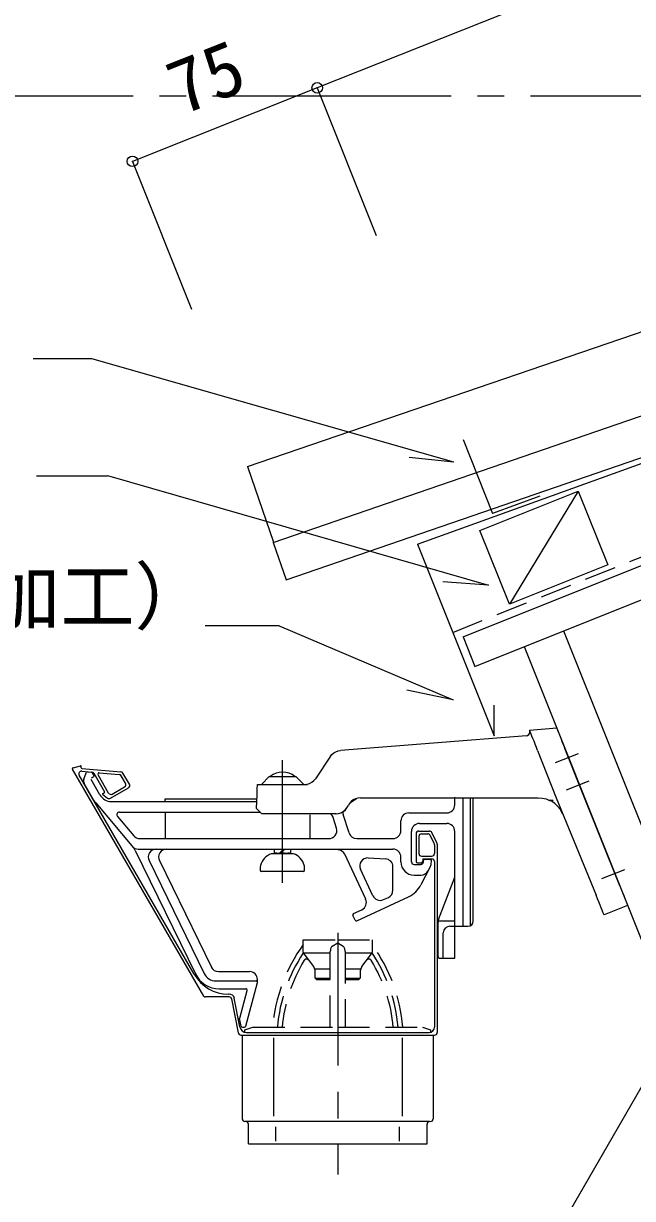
# Model space of a CAD drawing. Units: millimetres, scale not verified. Extents: x -4850 to 5514, y -1779 to 1970.
# Drawn here: x -1876.3 to -1646.5, y 568.7 to 1012.1 of the extents above; entities that cross this region are included whole.
import ezdxf
from ezdxf.enums import TextEntityAlignment as Align

# ---------------------------------------------------------------- set-up
doc = ezdxf.new("R2010")
doc.units = ezdxf.units.MM
doc.header["$LTSCALE"] = 10
doc.header["$PDMODE"] = 32
doc.header["$PDSIZE"] = 4
for name, pattern in [('CHAIN1', [8, 5, -1, 1, -1]), ('CHAIN2', [12, 9, -1, 1, -1]), ('DASHED1', [1.8, 1.2, -0.6])]:
    doc.linetypes.add(name, pattern=pattern)
doc.layers.add('0-0_データ 001', color=3, linetype='Continuous')
doc.styles.add('ＭＳ ゴシック', font='')
doc.styles.get('ＭＳ ゴシック').set_extended_font_data('MS Gothic')

msp = doc.modelspace()

# ---------------------------------------------------------------- linework, layer by layer
at = {"layer": '0-0_データ 001', "color": 5, "linetype": 'DASHED1'}
msp.add_line((-1714.31, 782.32), (-233.68, 1374.57), dxfattribs=at)
at = {"layer": '0-0_データ 001'}
for p, q in [((-1710.41, 780.64), (-233.68, 1371.33)), ((-1705.95, 769.5), (-238.14, 1356.63)), ((-1782.03, 816.29), (-1381.13, 954.33)), ((-1710.43, 855.06), (-1699.29, 827.2)), ((-1727.61, 815.57), (-1642.8, 846.12)), ((-1681.44, 833.67), (-1699.29, 827.18)), ((-1727.61, 815.57), (-1698.71, 743.32)), ((-1710.41, 780.64), (-1705.95, 769.5)), ((-1672.53, 782.87), (-1594.54, 587.89)), ((-1698.71, 743.32), (-1698.71, 754.91))]:
    msp.add_line(p, q, dxfattribs=at)
at = {"layer": '0-0_データ 001', "color": 4}
for p, q in [((-1456.03, 1110.91), (-1765.44, 987.79)), ((-1765.44, 987.79), (-1835.12, 960.06)), ((-1765.44, 987.79), (-1743.25, 932.04)), ((-1791.71, 844.87), (-1445.88, 963.26)), ((-1835.12, 960.06), (-1812.94, 904.31)), ((-1850.46, 885.51), (-1872.63, 885.51)), ((-1713.94, 846.5), (-1850.46, 885.51)), ((-1713.92, 846.5), (-1730.74, 848.25)), ((-1791.71, 844.87), (-1781.96, 816.4)), ((-1871.37, 841.45), (-1844.58, 841.45)), ((-1844.58, 841.46), (-1700.79, 800.18)), ((-1700.78, 800.19), (-1718.04, 801.37)), ((-1779.76, 784.82), (-1807.76, 784.82))]:
    msp.add_line(p, q, dxfattribs=at)
at = {"layer": '0-0_データ 001', "color": 1, "linetype": 'CHAIN2'}
msp.add_line((-2164.94, 984.77), (-238.14, 984.77), dxfattribs=at)
at = {"layer": '0-0_データ 001', "color": 7}
for p, q in [((-1704.08, 820.79), (-1666.94, 835.64)), ((-1666.94, 835.64), (-1655.8, 807.79)), ((-1692.94, 792.93), (-1704.08, 820.79)), ((-1655.8, 807.79), (-1692.94, 792.93))]:
    msp.add_line(p, q, dxfattribs=at)
at = {"layer": '0-0_データ 001', "color": 5}
msp.add_line((-1666.94, 835.64), (-1692.94, 792.93), dxfattribs=at)
at = {"layer": '0-0_データ 001', "color": 6}
for p, q in [((-1686.55, 743.33), (-1756.72, 737.73)), ((-1682.29, 737.71), (-1675.34, 719.9)), ((-1666.06, 723.61), (-1672.02, 738.53)), ((-1857.48, 731.26), (-1854.74, 731.91)), ((-1854.49, 731.18), (-1854.49, 731.72)), ((-1760.46, 735.55), (-1766.15, 727.11)), ((-1808.21, 644.98), (-1857.81, 730.74)), ((-1811.91, 653.33), (-1855.26, 728.43)), ((-1854.31, 730.98), (-1839.51, 729.68)), ((-1854.31, 729.93), (-1850.42, 729.59)), ((-1853.5, 726.95), (-1852.63, 729.34)), ((-1852.12, 729.66), (-1850.63, 729.53)), ((-1850.56, 727.44), (-1849.53, 728.04)), ((-1849.53, 728.04), (-1850.25, 729.29)), ((-1844.15, 721.67), (-1848.14, 728.6)), ((-1847.67, 729.34), (-1840.14, 728.69)), ((-1837.74, 725.37), (-1839.36, 728.19)), ((-1836.3, 724.99), (-1838.73, 729.19)), ((-1783.52, 727.9), (-1786.52, 724.9)), ((-1783.52, 727.9), (-1773.52, 727.9)), ((-1770.52, 724.9), (-1773.52, 727.9)), ((-1849.8, 719.12), (-1853.35, 725.27)), ((-1847.43, 721.01), (-1850.75, 726.76)), ((-1843.44, 719.71), (-1836.67, 723.62)), ((-1842.78, 721.3), (-1838.1, 724)), ((-1651.28, 686.67), (-1666.06, 723.61)), ((-1846.45, 721.28), (-1844.56, 719.79)), ((-1843.1, 718.51), (-1788.3, 718.51)), ((-1822.86, 718.51), (-1822.86, 719.51)), ((-1822.86, 719.51), (-1788.21, 719.51)), ((-1753.27, 717.82), (-1750.63, 719.67)), ((-1749.17, 719.9), (-1682.05, 719.9)), ((-1713.58, 717.21), (-1713.58, 720.11)), ((-1710.38, 671.41), (-1710.38, 719.9)), ((-1707.58, 671.68), (-1707.58, 719.9)), ((-1706.58, 673.41), (-1706.58, 719.9)), ((-1677.58, 719), (-1677.76, 718.93)), ((-1677.58, 719), (-1676.48, 719)), ((-1675.34, 719.9), (-1660.24, 683.09)), ((-1849, 717.97), (-1834.74, 700.98)), ((-1840.03, 714.51), (-1787.01, 714.51)), ((-1822.78, 714.51), (-1822.78, 704.51)), ((-1758.39, 713.9), (-1758.4, 713.9)), ((-1730.88, 714.21), (-1716.58, 714.21)), ((-1840.8, 712.87), (-1834.69, 705.58)), ((-1768.29, 713.51), (-1768.29, 704.51)), ((-1758.17, 708.39), (-1759.44, 712.41)), ((-1753.42, 706.61), (-1755.63, 713.62)), ((-1733.88, 707.51), (-1733.88, 711.21)), ((-1726.88, 710.21), (-1716.58, 710.21)), ((-1729.88, 695.71), (-1729.88, 707.21)), ((-1728.16, 706.33), (-1728.16, 695.83)), ((-1727.16, 707.33), (-1723.11, 707.33)), ((-1727.11, 705.28), (-1727.11, 698.88)), ((-1726.11, 706.28), (-1723.75, 706.28)), ((-1721.32, 702.65), (-1722.86, 705.73)), ((-1720.27, 702.9), (-1722.21, 706.78)), ((-1713.58, 659.41), (-1713.58, 707.21)), ((-1832.39, 704.51), (-1760.67, 704.51)), ((-1750.55, 704.51), (-1736.88, 704.51)), ((-1721.21, 702.2), (-1721.21, 698.88)), ((-1720.16, 702.45), (-1720.16, 631.29)), ((-1834.08, 699.96), (-1811.37, 653.43)), ((-1832.95, 700.51), (-1736.88, 700.51)), ((-1828.9, 696.19), (-1808.13, 653.62)), ((-1825.01, 696.19), (-1805.39, 655.99)), ((-1774.48, 698.78), (-1782.69, 698.77)), ((-1781.65, 698.81), (-1781.25, 699.04)), ((-1779.67, 699.04), (-1778.2, 700.51)), ((-1779.1, 699.04), (-1777.64, 700.51)), ((-1775.92, 699.05), (-1775.52, 698.82)), ((-1775.59, 700.51), (-1775.58, 699.05)), ((-1747.17, 681.63), (-1755.07, 698.57)), ((-1746.25, 697.2), (-1739.72, 696.86)), ((-1733.88, 695.71), (-1733.88, 697.51)), ((-1726.11, 697.88), (-1722.21, 697.88)), ((-1725.66, 696.63), (-1725.66, 695.83)), ((-1725.46, 696.83), (-1722.21, 696.83)), ((-1725.38, 695.71), (-1725.38, 696.21)), ((-1724.88, 696.71), (-1722.88, 696.71)), ((-1722.38, 695.68), (-1722.38, 696.21)), ((-1786.91, 693.84), (-1786.91, 692.43)), ((-1778.58, 692.11), (-1786.58, 692.1)), ((-1770.58, 692.12), (-1778.58, 692.11)), ((-1770.24, 692.45), (-1770.24, 693.86)), ((-1744.45, 682.9), (-1749.13, 692.94)), ((-1736.88, 685.03), (-1736.88, 693.86)), ((-1728.88, 694.71), (-1726.38, 694.71)), ((-1727.66, 695.33), (-1726.16, 695.33)), ((-1722.82, 693.85), (-1726.31, 687.06)), ((-1721.21, 695.83), (-1721.21, 633.33)), ((-1728.88, 690.71), (-1726.26, 690.71)), ((-1719.68, 673.93), (-1713.58, 689.96)), ((-1750.52, 673.45), (-1730.98, 682.56)), ((-1740.46, 681.45), (-1738.61, 682.32)), ((-1648.34, 679.31), (-1657.23, 675.75)), ((-1751.19, 673.69), (-1752.03, 675.5)), ((-1751.79, 676.17), (-1748.62, 677.65)), ((-1719.88, 659.91), (-1719.88, 672.86)), ((-1719.82, 673.41), (-1713.58, 673.41)), ((-1715.38, 671.41), (-1708.58, 671.41)), ((-1717.88, 659.41), (-1717.88, 668.91)), ((-1719.38, 659.41), (-1713.58, 659.41)), ((-1802.7, 654.31), (-1790.99, 654.31)), ((-1803.64, 650.81), (-1788.49, 650.81)), ((-1802.39, 647.81), (-1792.39, 647.81)), ((-1792.42, 633.68), (-1788, 650.18)), ((-1787.99, 650.31), (-1787.99, 651.31)), ((-1798.61, 644.78), (-1807.61, 644.78)), ((-1798.68, 645.83), (-1798.92, 645.83)), ((-1797.74, 643.97), (-1795.25, 631.21)), ((-1794.62, 633.44), (-1796.72, 644.22)), ((-1794.7, 636.78), (-1791.91, 647.18)), ((-1794.15, 633.72), (-1794.71, 636.56)), ((-1794.26, 630.31), (-1721.16, 630.31)), ((-1793.71, 630.33), (-1793.71, 598.73)), ((-1793.66, 633.31), (-1792.91, 633.31)), ((-1792.07, 631.33), (-1723.21, 631.33)), ((-1721.71, 630.33), (-1721.71, 598.73)), ((-1781.98, 629.33), (-1781.98, 599.73)), ((-1733.45, 629.33), (-1733.45, 599.73)), ((-1723.21, 597.73), (-1792.71, 597.73)), ((-1791.41, 589.33), (-1791.41, 596.73)), ((-1781.03, 590.33), (-1781.03, 595.73)), ((-1734.4, 590.33), (-1734.4, 595.73)), ((-1724.01, 589.33), (-1724.01, 596.73)), ((-1791.41, 589.33), (-1724.01, 589.33))]:
    msp.add_line(p, q, dxfattribs=at)
at = {"layer": '0-0_データ 001', "color": 6, "linetype": 'CHAIN1'}
for p, q in [((-1667.04, 736.43), (-1675.62, 733.03)), ((-1778.58, 687.83), (-1778.58, 734.11)), ((-1663, 726.22), (-1671.57, 722.78)), ((-1658.02, 689.39), (-1649.4, 692.89)), ((-1757.71, 668.92), (-1757.71, 577.72))]:
    msp.add_line(p, q, dxfattribs=at)
at = {"layer": '0-0_データ 001', "color": 6, "linetype": 'DASHED1'}
for p, q in [((-1770.71, 661.67), (-1770.71, 666.33)), ((-1770.71, 666.33), (-1757.71, 666.33)), ((-1759.79, 663.94), (-1757.71, 665.21)), ((-1757.71, 666.33), (-1744.71, 666.33)), ((-1757.71, 665.21), (-1755.64, 663.94)), ((-1744.71, 666.33), (-1744.71, 661.67)), ((-1770.51, 661.07), (-1766.85, 656.19)), ((-1770.4, 661.33), (-1760.51, 661.33)), ((-1760.51, 633.33), (-1760.51, 661.86)), ((-1754.91, 661.86), (-1754.91, 633.33)), ((-1754.91, 661.33), (-1745.02, 661.33)), ((-1748.57, 656.19), (-1744.91, 661.07)), ((-1766.21, 655.33), (-1760.51, 655.33)), ((-1766.21, 651.83), (-1766.21, 654.27)), ((-1766.21, 651.83), (-1765.71, 651.33)), ((-1766.21, 651.83), (-1760.51, 651.83)), ((-1754.91, 655.33), (-1749.21, 655.33)), ((-1754.91, 651.83), (-1749.21, 651.83)), ((-1749.71, 651.33), (-1749.21, 651.83)), ((-1749.21, 654.27), (-1749.21, 651.83)), ((-1765.71, 651.33), (-1760.51, 651.33)), ((-1754.91, 651.33), (-1749.71, 651.33)), ((-1792.71, 632.33), (-1789.71, 633.33)), ((-1792.71, 631.41), (-1792.71, 632.33)), ((-1725.71, 633.33), (-1722.71, 632.33)), ((-1722.71, 632.33), (-1722.71, 631.4))]:
    msp.add_line(p, q, dxfattribs=at)
at = {"layer": '0-0_データ 001'}
for points in [[(-1782.03, 816.29), (-1777.15, 802.1), (-1390.43, 935.26)], [(-1687.38, 776.93), (-1609.39, 581.95), (-1594.54, 587.89)]]:
    msp.add_lwpolyline(points, dxfattribs=at)
at = {"layer": '0-0_データ 001', "color": 4}
for points in [[(-1779.77, 784.83), (-1714.19, 756.83), (-1731.65, 760.51)], [(-1632.68, 628.88), (-1736.07, 449.8), (-1760.98, 449.8)]]:
    msp.add_lwpolyline(points, dxfattribs=at)
at = {"layer": '0-0_データ 001', "color": 6}
for points in [[(-1686.55, 743.33), (-1686.06, 743.45), (-1685.64, 743.73), (-1685.34, 744.13), (-1685.19, 744.61), (-1685.2, 745.11), (-1685.27, 745.37)], [(-1682.29, 737.71), (-1682.76, 738.93), (-1683.22, 740.1), (-1683.66, 741.22), (-1684.06, 742.26), (-1684.42, 743.18), (-1684.72, 743.96), (-1684.97, 744.59), (-1685.15, 745.06), (-1685.26, 745.34), (-1685.3, 745.43), (-1675.11, 746.25)], [(-1675.11, 746.25), (-1675.07, 746.15), (-1674.96, 745.87), (-1674.77, 745.41), (-1674.52, 744.78), (-1674.21, 743.99), (-1673.84, 743.07), (-1673.43, 742.04), (-1672.98, 740.92), (-1672.51, 739.74), (-1672.02, 738.53)], [(-1760.46, 735.55), (-1759.89, 736.24), (-1759.21, 736.82), (-1758.44, 737.27), (-1757.6, 737.58), (-1756.72, 737.73)], [(-1846.44, 721.44), (-1845.53, 721.97), (-1849.64, 729.09)], [(-1788.15, 721.07), (-1788.12, 721.83), (-1788.1, 722.55), (-1788.08, 723.21), (-1788.06, 723.79), (-1788.04, 724.26), (-1788.03, 724.61), (-1788.02, 724.82), (-1788.02, 724.9), (-1769.07, 724.9)], [(-1770.33, 724.9), (-1769.35, 724.99), (-1768.41, 725.28), (-1767.54, 725.74), (-1766.78, 726.36), (-1766.15, 727.11)], [(-1758.34, 713.9), (-1786.33, 713.9), (-1788.33, 715.9), (-1788.15, 721.07)], [(-1749.17, 719.9), (-1750.13, 719.8), (-1751.05, 719.53), (-1751.91, 719.08), (-1752.66, 718.48), (-1753.28, 717.74), (-1753.75, 716.9)], [(-1682.05, 719.9), (-1680.58, 719.79), (-1679.13, 719.46), (-1677.76, 718.93)], [(-1677.76, 718.93), (-1677.63, 718.87), (-1677.5, 718.81)], [(-1677.5, 718.81), (-1677.55, 718.91), (-1677.58, 719)], [(-1672.8, 713.69), (-1672.8, 713.71), (-1673.85, 715.63), (-1674.75, 716.74), (-1675.83, 717.73), (-1676.64, 718.31), (-1677.5, 718.81)], [(-1758.39, 713.9), (-1757.43, 713.99), (-1756.51, 714.27), (-1755.66, 714.71), (-1754.9, 715.32), (-1754.28, 716.05), (-1753.81, 716.9)], [(-1758.33, 713.9), (-1757.37, 713.99), (-1756.45, 714.27), (-1755.59, 714.71), (-1754.84, 715.32), (-1754.22, 716.05), (-1753.75, 716.9)], [(-1781.72, 700.51), (-1781.72, 699.04), (-1775.58, 699.05)], [(-1657.23, 675.75), (-1657.28, 675.86), (-1657.42, 676.19), (-1657.64, 676.73), (-1657.94, 677.46), (-1658.31, 678.37), (-1658.74, 679.41), (-1659.21, 680.57), (-1659.72, 681.81), (-1660.24, 683.09)], [(-1651.28, 686.67), (-1650.77, 685.39), (-1650.27, 684.15), (-1649.81, 682.98), (-1649.39, 681.93)]]:
    msp.add_lwpolyline(points, dxfattribs=at)
at = {"layer": '0-0_データ 001', "color": 6, "linetype": 'DASHED1'}
for points in [[(-1759.79, 663.94), (-1759.94, 663.81), (-1760.08, 663.64), (-1760.21, 663.42), (-1760.31, 663.16), (-1760.4, 662.87), (-1760.46, 662.55), (-1760.5, 662.21), (-1760.51, 661.86)], [(-1754.91, 661.86), (-1754.93, 662.21), (-1754.97, 662.55), (-1755.03, 662.87), (-1755.12, 663.16), (-1755.22, 663.42), (-1755.35, 663.64), (-1755.49, 663.81), (-1755.64, 663.94)], [(-1789.71, 633.33), (-1757.71, 633.33), (-1725.71, 633.33)]]:
    msp.add_lwpolyline(points, dxfattribs=at)
at = {"layer": '0-0_データ 001', "color": 6}
for centre, radius, start, end in [((-1854.69, 731.72), 0.2, 0, 103.4468), ((-1857.51, 730.91), 0.346, 85.0094, 210), ((-1854.4, 728.93), 1, 85, 210), ((-1854.29, 731.18), 0.2, 180, 265), ((-1852.16, 729.16), 0.5, 84.9999, 159.9998), ((-1850.68, 729.04), 0.5, 29.9999, 84.9998), ((-1850.51, 728.59), 1, 30, 85), ((-1847.71, 728.85), 0.5, 85, 210), ((-1840.23, 727.69), 1, 30, 85), ((-1839.59, 728.69), 1, 30, 85), ((-1778.51, 722.2), 7.37, 50.7649, 129.3804), ((-1851.62, 726.27), 2, 159.9998, 210.0001), ((-1838.6, 724.87), 1, 300, 30), ((-1837.17, 724.49), 1, 300, 30), ((-1842.87, 723.12), 8, 210, 220), ((-1843.1, 723.51), 5, 210, 270), ((-1846.39, 721.36), 0.1, 120, 231.8014), ((-1843.94, 720.58), 1, 231.8014, 300), ((-1843.28, 722.17), 1, 210, 300), ((-1840.03, 713.51), 1, 90, 219.9998), ((-1762.3, 711.51), 3, 17.4999, 52.7198), ((-1752.76, 714.52), 3, 177.2943, 197.4999), ((-1730.88, 711.21), 3, 90, 180), ((-1716.58, 717.21), 3, 270, 0), ((-1726.88, 707.21), 3, 90, 180), ((-1716.58, 707.21), 3, 0, 90), ((-1832.39, 707.51), 3, 219.9999, 270), ((-1761.03, 707.49), 3, 267, 17.4999), ((-1750.55, 707.51), 3, 197.4999, 270), ((-1736.88, 707.51), 3, 270, 0), ((-1727.16, 706.33), 1, 90, 180), ((-1726.11, 705.28), 1, 90, 180), ((-1723.75, 705.28), 1, 26.565, 90), ((-1723.11, 706.33), 1, 26.565, 90), ((-1832.95, 703.51), 3, 219.9999, 270), ((-1838.57, 697.77), 5, 26.01, 40), ((-1722.21, 702.2), 1, 0, 26.565), ((-1721.16, 702.45), 1, 0, 26.565), ((-1826.21, 697.51), 3, 90, 206.01), ((-1822.31, 697.51), 3, 90, 206.01), ((-1780.43, 692.52), 6.67, 110.8641, 163.5868), ((-1782.69, 698.44), 0.333, 90.0732, 111.9534), ((-1782.69, 698.44), 0.333, 90.0722, 110.8636), ((-1781.72, 693.79), 5.27, 72.2661, 84.893), ((-1778.58, 693.85), 5.2, 72.936, 107.2094), ((-1775.45, 693.87), 5.2, 95.1786, 107.9626), ((-1774.48, 698.45), 0.333, 68.192, 90.0722), ((-1776.72, 692.53), 6.67, 16.5584, 69.2813), ((-1757.78, 697.3), 3, 24.9999, 86.9999), ((-1746.41, 694.2), 3, 87, 205), ((-1739.88, 693.86), 3, 0, 87), ((-1736.88, 697.51), 3, 0, 90), ((-1726.11, 698.88), 1, 180, 270), ((-1725.46, 696.63), 0.2, 90, 180), ((-1724.88, 696.21), 0.5, 90, 180), ((-1722.88, 696.21), 0.5, 0, 90), ((-1722.21, 698.88), 1, 270, 0), ((-1722.21, 695.83), 1, 0, 90), ((-1784.91, 693.84), 2, 163.5847, 180.0703), ((-1786.58, 692.43), 0.333, 180.0726, 270.0723), ((-1770.58, 692.45), 0.333, 270.0728, 0.0726), ((-1772.24, 693.86), 2, 0.0749, 16.5606), ((-1728.88, 695.71), 5, 180, 270), ((-1728.88, 695.71), 1, 180, 270), ((-1727.66, 695.83), 0.5, 180, 270), ((-1726.38, 695.71), 1, 270, 0), ((-1726.26, 693.71), 3, 270, 332.7961), ((-1726.16, 695.83), 0.5, 270, 0), ((-1726.38, 695.68), 4, 332.7959, 0), ((-1741.73, 684.17), 3, 205, 295), ((-1739.88, 685.03), 3, 294.9999, 360), ((-1735.2, 691.63), 10, 295, 332.7959), ((-1749.89, 680.37), 3, 295, 24.9999), ((-1751.58, 675.72), 0.5, 114.9999, 204.9994), ((-1750.73, 673.9), 0.5, 205.001, 294.9999), ((-1716.88, 672.86), 3, 159.1553, 180), ((-1715.38, 668.91), 2.5, 90, 180), ((-1708.58, 673.41), 2, 270, 0), ((-1719.38, 659.91), 0.5, 180, 270), ((-1798.92, 660.83), 15, 210, 270), ((-1802.39, 657.81), 10, 206.01, 270), ((-1803.64, 655.81), 5, 206.01, 270), ((-1802.7, 657.31), 3, 206.0099, 270), ((-1790.99, 651.31), 3, 0, 90), ((-1792.39, 647.31), 0.5, 345, 90), ((-1788.49, 650.31), 0.5, 345, 90), ((-1807.61, 645.78), 1, 233.1261, 270), ((-1798.68, 643.83), 2, 11, 90), ((-1798.72, 643.78), 1, 11, 83.6508), ((-1794.22, 636.65), 0.5, 165, 190.9992), ((-1794.07, 631.54), 1.23, 191.0294, 270), ((-1792.07, 633.94), 2.6, 191, 270), ((-1793.66, 633.81), 0.5, 191.0009, 270), ((-1792.91, 633.81), 0.5, 270, 345), ((-1723.21, 633.33), 2, 270, 0), ((-1721.16, 631.31), 1, 270, 0), ((-1792.71, 598.73), 1, 180, 269.9999), ((-1722.71, 598.73), 1, 270, 0), ((-1792.41, 596.73), 1, 0, 89.9999), ((-1723.01, 596.73), 1, 89.9999, 179.9999)]:
    msp.add_arc(centre, radius, start, end, dxfattribs=at)
at = {"layer": '0-0_データ 001', "color": 6, "linetype": 'DASHED1'}
for centre, radius, start, end in [((-1720.7, 628.19), 61.8, 144.0324, 175.2296), ((-1720.7, 628.19), 60, 146.4735, 175.0862), ((-1769.71, 661.67), 1, 180.0003, 216.8702), ((-1745.71, 661.67), 1, 323.1299, 359.9997), ((-1794.73, 628.19), 61.8, 4.7703, 35.9676), ((-1794.73, 628.19), 60, 4.9138, 33.5265), ((-1720.7, 628.19), 58.2, 148.5495, 174.9338), ((-1769.49, 658.04), 1, 36.8692, 148.5502), ((-1745.94, 658.04), 1, 31.4498, 143.1308), ((-1794.73, 628.19), 58.2, 5.0661, 31.4505), ((-1769.41, 654.27), 3.2, 359.9999, 36.8698), ((-1746.01, 654.27), 3.2, 143.1302, 180.0001)]:
    msp.add_arc(centre, radius, start, end, dxfattribs=at)
at = {"layer": '0-0_データ 001', "color": 4}
for p in [(-1765.44, 987.79), (-1835.12, 960.06)]:
    msp.add_point(p, dxfattribs=at)

# ---------------------------------------------------------------- texts
at = {"layer": '0-0_データ 001', "color": 7, "style": 'ＭＳ ゴシック'}
msp.add_text('75', height=20.53, rotation=21.699, dxfattribs=at).set_placement((-1814.4, 971.53), align=Align.BOTTOM_LEFT)
msp.add_text('軒先水切：60×55（ｶﾗｰｶﾞﾙﾊﾞﾘｳﾑ鋼板 ｱ0.35 加工）', height=20.53, dxfattribs=at).set_placement((-2449.98, 779.53), align=Align.BOTTOM_LEFT)

doc.saveas('drawing.dxf')
